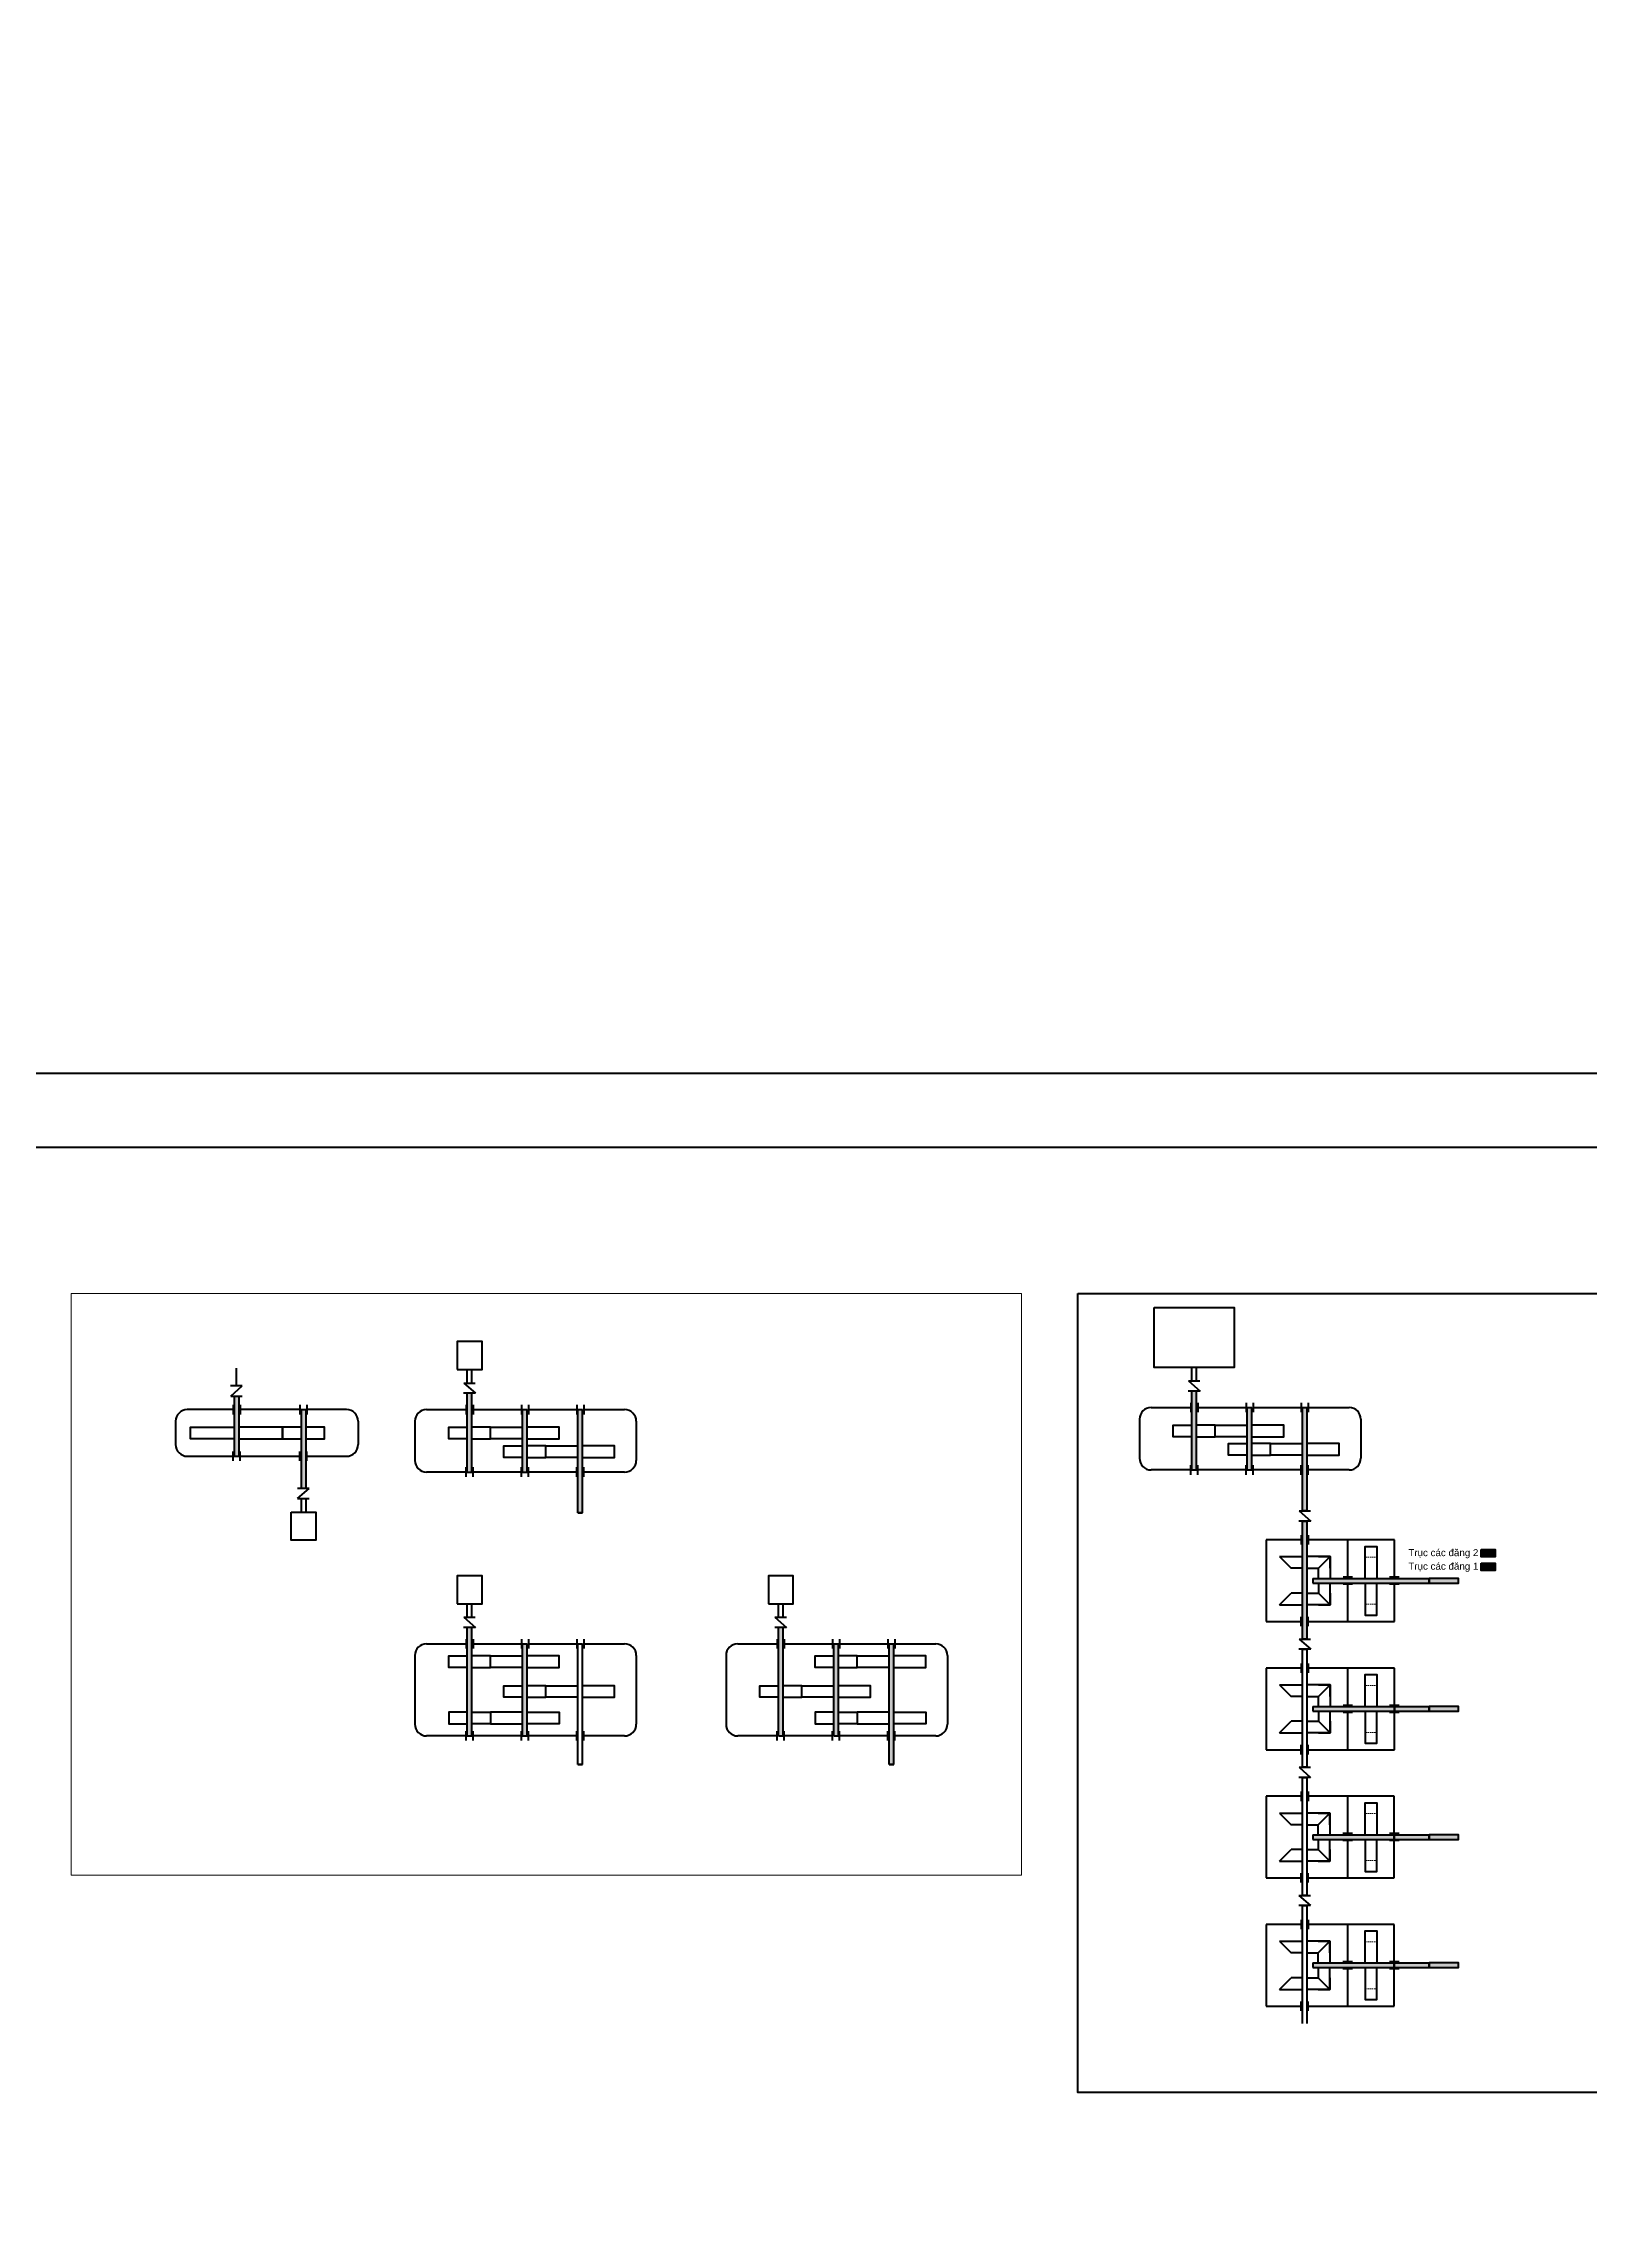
# Model space of a CAD drawing. Header units: millimetres. Extents: x -11382 to 23553, y -372 to 10786.
# Drawn here: x 1039 to 1703, y 2946 to 3882 of the extents above; entities that cross this region are included whole.
import ezdxf

# ---------------------------------------------------------------- set-up
doc = ezdxf.new("R2010")
doc.units = ezdxf.units.MM
doc.header["$LTSCALE"] = 0.2
doc.linetypes.add('HIDDEN', pattern=[9.525, 6.35, -3.175])
for name, color, linetype, lineweight in [('đướng nét đứt', 4, 'HIDDEN', 20), ('đường bao thấy', 7, 'Continuous', 40), ('đường kích thước', 90, 'Continuous', 15)]:
    doc.layers.add(name, color=color, linetype=linetype, lineweight=lineweight)
doc.styles.add('nhat3.5', font='arial.ttf', dxfattribs={"height": 3.5})

msp = doc.modelspace()

# ---------------------------------------------------------------- hatches: boundary and pattern name
at = {"layer": 'đường bao thấy', "ltscale": 0.5}
for color, points in [(256, [(1221.085, 3268.92), (1223.085, 3268.92), (1223.085, 3302.703), (1221.085, 3302.703)]), (256, [(1531.984, 3269.808), (1533.984, 3269.808), (1533.984, 3303.591), (1531.984, 3303.591)]), (256, [(1123.058, 3301.498), (1121.058, 3301.498), (1121.058, 3275.696), (1123.058, 3275.696)]), (256, [(1151.779, 3295.696), (1149.779, 3295.696), (1149.779, 3261.912), (1151.779, 3261.912)]), (256, [(1246.806, 3295.696), (1244.806, 3295.696), (1244.806, 3268.92), (1246.806, 3268.92)]), (256, [(1270.527, 3295.696), (1268.527, 3295.696), (1268.527, 3251.395), (1270.527, 3251.395)]), (256, [(1557.705, 3296.584), (1555.705, 3296.584), (1555.705, 3269.808), (1557.705, 3269.808)]), (256, [(1581.426, 3296.584), (1579.426, 3296.584), (1579.426, 3252.283), (1581.426, 3252.283)]), (256, [(1581.409, 3247.888), (1579.409, 3247.888), (1579.409, 3197.29), (1581.409, 3197.29)]), (1, [(1656.102, 3235.629), (1656.102, 3232.509), (1662.171, 3232.509), (1662.171, 3235.629)]), (256, [(1656.102, 3229.818), (1656.102, 3226.698), (1662.171, 3226.698), (1662.171, 3229.818)]), (256, [(1633.852, 3221.305), (1633.852, 3223.305), (1583.852, 3223.305), (1583.852, 3221.305)]), (1, [(1633.852, 3223.305), (1633.852, 3221.305), (1646.394, 3221.305), (1646.394, 3223.305)]), (256, [(1221.085, 3155.723), (1223.085, 3155.723), (1223.085, 3202.251), (1221.085, 3202.251)]), (256, [(1354.587, 3155.723), (1356.587, 3155.723), (1356.587, 3202.251), (1354.587, 3202.251)]), (256, [(1246.806, 3195.244), (1244.806, 3195.244), (1244.806, 3155.723), (1246.806, 3155.723)]), (256, [(1380.308, 3195.244), (1378.308, 3195.244), (1378.308, 3155.723), (1380.308, 3155.723)]), (256, [(1404.029, 3195.244), (1402.029, 3195.244), (1402.029, 3143.433), (1404.029, 3143.433)]), (256, [(1633.852, 3166.312), (1633.852, 3168.312), (1583.852, 3168.312), (1583.852, 3166.312)]), (1, [(1633.852, 3168.312), (1633.852, 3166.312), (1646.394, 3166.312), (1646.394, 3168.312)]), (256, [(1633.852, 3111.319), (1633.852, 3113.319), (1583.852, 3113.319), (1583.852, 3111.319)]), (1, [(1633.852, 3113.319), (1633.852, 3111.319), (1646.394, 3111.319), (1646.394, 3113.319)]), (256, [(1633.852, 3056.326), (1633.852, 3058.326), (1583.852, 3058.326), (1583.852, 3056.326)]), (1, [(1633.852, 3058.326), (1633.852, 3056.326), (1646.394, 3056.326), (1646.394, 3058.326)])]:
    msp.add_hatch(color=color, dxfattribs=at).paths.add_polyline_path(points)

# ---------------------------------------------------------------- linework, layer by layer
at = {"layer": 'đướng nét đứt', "color": 1, "ltscale": 0.5}
for p, q in [((1606.352, 3232.379), (1611.352, 3232.379)), ((1606.352, 3212.231), (1611.352, 3212.231)), ((1606.352, 3177.386), (1611.352, 3177.386)), ((1606.352, 3157.238), (1611.352, 3157.238)), ((1606.336, 3122.393), (1611.336, 3122.393)), ((1606.336, 3102.245), (1611.336, 3102.245)), ((1606.319, 3067.4), (1611.319, 3067.4)), ((1606.319, 3047.252), (1611.319, 3047.252))]:
    msp.add_line(p, q, dxfattribs=at)
at = {"layer": 'đường bao thấy', "ltscale": 0.5}
for p, q in [((1122.012, 3305.893), (1122.012, 3313.479)), ((1124.547, 3305.893), (1119.477, 3305.893)), ((1119.57, 3301.498), (1124.547, 3305.893)), ((1224.574, 3302.703), (1219.504, 3302.703)), ((1219.597, 3307.098), (1224.574, 3302.703)), ((1219.597, 3307.098), (1224.514, 3307.098)), ((1535.472, 3303.591), (1530.402, 3303.591)), ((1530.495, 3307.986), (1535.472, 3303.591)), ((1530.495, 3307.986), (1535.413, 3307.986)), ((1120.558, 3295.696), (1100.919, 3295.696)), ((1120.558, 3295.696), (1117.558, 3295.696)), ((1119.57, 3301.498), (1124.487, 3301.498)), ((1120.558, 3297.729), (1120.558, 3293.662)), ((1121.058, 3301.498), (1121.058, 3275.696)), ((1123.058, 3301.498), (1123.058, 3275.696)), ((1123.558, 3297.729), (1123.558, 3293.662)), ((1149.279, 3295.696), (1123.558, 3295.696)), ((1149.279, 3297.729), (1149.279, 3293.662)), ((1149.779, 3295.696), (1151.779, 3295.696)), ((1152.279, 3297.729), (1152.279, 3293.662)), ((1169.279, 3295.696), (1152.279, 3295.696)), ((1203.585, 3295.696), (1220.585, 3295.696)), ((1220.585, 3297.729), (1220.585, 3293.662)), ((1223.585, 3297.729), (1223.585, 3293.662)), ((1223.585, 3295.696), (1244.306, 3295.696)), ((1244.306, 3297.729), (1244.306, 3293.662)), ((1244.806, 3295.696), (1246.806, 3295.696)), ((1247.306, 3297.729), (1247.306, 3293.662)), ((1247.306, 3295.696), (1249.306, 3295.696)), ((1247.306, 3295.696), (1250.306, 3295.696)), ((1247.306, 3295.696), (1268.027, 3295.696)), ((1268.027, 3297.729), (1268.027, 3293.662)), ((1268.527, 3251.395), (1268.527, 3295.696)), ((1268.527, 3295.696), (1270.527, 3295.696)), ((1270.527, 3251.395), (1270.527, 3295.696)), ((1271.027, 3297.729), (1271.027, 3293.662)), ((1271.027, 3295.696), (1288.577, 3295.696)), ((1514.484, 3296.584), (1531.484, 3296.584)), ((1531.484, 3298.617), (1531.484, 3294.55)), ((1534.484, 3298.617), (1534.484, 3294.55)), ((1534.484, 3296.584), (1555.205, 3296.584)), ((1555.205, 3298.617), (1555.205, 3294.55)), ((1555.705, 3296.584), (1557.705, 3296.584)), ((1558.205, 3298.617), (1558.205, 3294.55)), ((1558.205, 3296.584), (1560.205, 3296.584)), ((1558.205, 3296.584), (1561.205, 3296.584)), ((1558.205, 3296.584), (1578.926, 3296.584)), ((1578.926, 3298.617), (1578.926, 3294.55)), ((1579.426, 3296.584), (1581.426, 3296.584)), ((1579.426, 3252.283), (1579.426, 3296.584)), ((1581.426, 3252.283), (1581.426, 3296.584)), ((1581.926, 3298.617), (1581.926, 3294.55)), ((1581.926, 3296.584), (1599.475, 3296.584)), ((1095.919, 3290.696), (1095.919, 3280.696)), ((1174.279, 3290.696), (1174.279, 3280.696)), ((1198.585, 3290.696), (1198.585, 3273.92)), ((1293.577, 3290.696), (1293.577, 3273.92)), ((1509.484, 3291.584), (1509.484, 3274.808)), ((1604.475, 3291.584), (1604.475, 3274.808)), ((1100.919, 3275.696), (1120.558, 3275.696)), ((1117.558, 3275.696), (1120.558, 3275.696)), ((1120.558, 3273.662), (1120.558, 3277.729)), ((1121.058, 3275.696), (1123.058, 3275.696)), ((1123.558, 3273.662), (1123.558, 3277.729)), ((1123.558, 3275.696), (1149.279, 3275.696)), ((1149.279, 3273.662), (1149.279, 3277.729)), ((1152.279, 3273.662), (1152.279, 3277.729)), ((1152.279, 3275.696), (1169.279, 3275.696)), ((1220.585, 3268.92), (1203.585, 3268.92)), ((1220.585, 3266.886), (1220.585, 3270.953)), ((1221.085, 3268.92), (1223.085, 3268.92)), ((1223.585, 3266.886), (1223.585, 3270.953)), ((1244.306, 3268.92), (1223.585, 3268.92)), ((1244.306, 3266.886), (1244.306, 3270.953)), ((1244.806, 3268.92), (1246.806, 3268.92)), ((1247.306, 3266.886), (1247.306, 3270.953)), ((1250.306, 3268.92), (1247.306, 3268.92)), ((1249.306, 3268.92), (1247.306, 3268.92)), ((1268.027, 3268.92), (1247.306, 3268.92)), ((1268.027, 3266.886), (1268.027, 3270.953)), ((1271.027, 3266.886), (1271.027, 3270.953)), ((1288.577, 3268.92), (1271.027, 3268.92)), ((1531.484, 3269.808), (1514.484, 3269.808)), ((1531.484, 3267.774), (1531.484, 3271.841)), ((1531.984, 3269.808), (1533.984, 3269.808)), ((1534.484, 3267.774), (1534.484, 3271.841)), ((1555.205, 3269.808), (1534.484, 3269.808)), ((1555.205, 3267.774), (1555.205, 3271.841)), ((1555.705, 3269.808), (1557.705, 3269.808)), ((1558.205, 3267.774), (1558.205, 3271.841)), ((1578.926, 3269.808), (1558.205, 3269.808)), ((1561.205, 3269.808), (1558.205, 3269.808)), ((1560.205, 3269.808), (1558.205, 3269.808)), ((1578.926, 3267.774), (1578.926, 3271.841)), ((1581.926, 3267.774), (1581.926, 3271.841)), ((1599.475, 3269.808), (1581.926, 3269.808)), ((1153.268, 3261.912), (1148.198, 3261.912)), ((1148.291, 3257.517), (1153.268, 3261.912)), ((1148.291, 3257.517), (1153.208, 3257.517)), ((1268.527, 3251.395), (1270.527, 3251.395)), ((1270.527, 3251.395), (1268.527, 3251.395)), ((1582.944, 3247.888), (1577.874, 3247.888)), ((1577.967, 3252.283), (1582.944, 3247.888)), ((1577.967, 3252.283), (1582.884, 3252.283)), ((1579.409, 3247.888), (1581.409, 3247.888)), ((1581.409, 3247.888), (1579.409, 3247.888)), ((1581.426, 3252.283), (1579.426, 3252.283)), ((1579.426, 3252.283), (1581.426, 3252.283)), ((1563.852, 3239.805), (1563.852, 3204.805)), ((1578.864, 3239.805), (1563.852, 3239.805)), ((1578.864, 3241.839), (1578.864, 3237.772)), ((1581.864, 3241.839), (1581.864, 3237.772)), ((1618.852, 3239.805), (1581.864, 3239.805)), ((1598.852, 3223.805), (1598.852, 3239.805)), ((1618.852, 3223.805), (1618.852, 3239.805)), ((1569.579, 3232.632), (1574.579, 3227.632)), ((1591.239, 3232.632), (1586.239, 3227.632)), ((1583.852, 3223.305), (1583.852, 3221.305)), ((1600.886, 3223.805), (1596.819, 3223.805)), ((1600.886, 3220.805), (1596.819, 3220.805)), ((1598.852, 3204.805), (1598.852, 3220.805)), ((1620.886, 3223.805), (1616.819, 3223.805)), ((1620.886, 3220.805), (1616.819, 3220.805)), ((1618.852, 3204.805), (1618.852, 3220.805)), ((1633.852, 3223.305), (1633.852, 3221.305)), ((1633.852, 3221.305), (1633.852, 3223.305)), ((1569.579, 3211.979), (1574.579, 3216.979)), ((1591.239, 3211.979), (1586.239, 3216.979)), ((1224.574, 3202.251), (1219.504, 3202.251)), ((1219.597, 3206.646), (1224.574, 3202.251)), ((1219.597, 3206.646), (1224.514, 3206.646)), ((1358.076, 3202.251), (1353.006, 3202.251)), ((1353.099, 3206.646), (1358.076, 3202.251)), ((1353.099, 3206.646), (1358.016, 3206.646)), ((1563.852, 3204.805), (1578.864, 3204.805)), ((1578.864, 3202.772), (1578.864, 3206.839)), ((1581.864, 3202.772), (1581.864, 3206.839)), ((1581.864, 3204.805), (1618.852, 3204.805)), ((1198.585, 3190.244), (1198.585, 3160.723)), ((1203.585, 3195.244), (1220.585, 3195.244)), ((1220.585, 3197.277), (1220.585, 3193.21)), ((1223.585, 3197.277), (1223.585, 3193.21)), ((1223.585, 3195.244), (1244.306, 3195.244)), ((1244.306, 3197.277), (1244.306, 3193.21)), ((1244.806, 3195.244), (1246.806, 3195.244)), ((1247.306, 3197.277), (1247.306, 3193.21)), ((1247.306, 3195.244), (1249.306, 3195.244)), ((1247.306, 3195.244), (1250.306, 3195.244)), ((1247.306, 3195.244), (1268.027, 3195.244)), ((1268.027, 3197.277), (1268.027, 3193.21)), ((1268.527, 3195.244), (1270.527, 3195.244)), ((1268.527, 3143.433), (1268.527, 3195.244)), ((1270.527, 3143.433), (1270.527, 3195.244)), ((1271.027, 3197.277), (1271.027, 3193.21)), ((1271.027, 3195.244), (1288.577, 3195.244)), ((1293.577, 3190.244), (1293.577, 3160.723)), ((1332.087, 3190.244), (1332.087, 3160.723)), ((1337.087, 3195.244), (1354.087, 3195.244)), ((1354.087, 3197.277), (1354.087, 3193.21)), ((1357.087, 3197.277), (1357.087, 3193.21)), ((1357.087, 3195.244), (1377.808, 3195.244)), ((1377.808, 3197.277), (1377.808, 3193.21)), ((1378.308, 3195.244), (1380.308, 3195.244)), ((1380.808, 3197.277), (1380.808, 3193.21)), ((1380.808, 3195.244), (1382.808, 3195.244)), ((1380.808, 3195.244), (1383.808, 3195.244)), ((1380.808, 3195.244), (1401.529, 3195.244)), ((1401.529, 3197.277), (1401.529, 3193.21)), ((1402.029, 3195.244), (1404.029, 3195.244)), ((1402.029, 3143.433), (1402.029, 3195.244)), ((1404.029, 3143.433), (1404.029, 3195.244)), ((1404.529, 3197.277), (1404.529, 3193.21)), ((1404.529, 3195.244), (1422.079, 3195.244)), ((1427.079, 3190.244), (1427.079, 3160.723)), ((1582.944, 3192.895), (1577.874, 3192.895)), ((1577.967, 3197.29), (1582.944, 3192.895)), ((1577.967, 3197.29), (1582.884, 3197.29)), ((1579.409, 3197.29), (1581.409, 3197.29)), ((1581.409, 3192.895), (1579.409, 3192.895)), ((1579.409, 3192.895), (1581.409, 3192.895)), ((1581.426, 3197.29), (1579.426, 3197.29)), ((1579.426, 3197.29), (1581.426, 3197.29)), ((1578.864, 3184.812), (1563.852, 3184.812)), ((1563.852, 3184.812), (1563.852, 3149.812)), ((1578.864, 3186.846), (1578.864, 3182.778)), ((1581.864, 3186.846), (1581.864, 3182.778)), ((1618.852, 3184.812), (1581.864, 3184.812)), ((1598.852, 3168.812), (1598.852, 3184.812)), ((1618.852, 3168.812), (1618.852, 3184.812)), ((1569.579, 3177.638), (1574.579, 3172.638)), ((1591.239, 3177.638), (1586.239, 3172.638)), ((1583.852, 3168.312), (1583.852, 3166.312)), ((1583.852, 3168.312), (1583.852, 3166.312)), ((1600.886, 3168.812), (1596.819, 3168.812)), ((1600.886, 3165.812), (1596.819, 3165.812)), ((1598.852, 3149.812), (1598.852, 3165.812)), ((1620.886, 3168.812), (1616.819, 3168.812)), ((1620.886, 3165.812), (1616.819, 3165.812)), ((1618.852, 3166.312), (1618.852, 3168.312)), ((1618.852, 3168.312), (1618.852, 3166.312)), ((1618.852, 3149.812), (1618.852, 3165.812)), ((1633.852, 3166.312), (1633.852, 3168.312)), ((1633.852, 3168.312), (1633.852, 3166.312)), ((1220.585, 3155.723), (1203.585, 3155.723)), ((1220.585, 3153.69), (1220.585, 3157.757)), ((1221.085, 3155.723), (1223.085, 3155.723)), ((1223.585, 3153.69), (1223.585, 3157.757)), ((1244.306, 3155.723), (1223.585, 3155.723)), ((1244.306, 3153.69), (1244.306, 3157.757)), ((1244.806, 3155.723), (1246.806, 3155.723)), ((1247.306, 3153.69), (1247.306, 3157.757)), ((1268.027, 3155.723), (1247.306, 3155.723)), ((1250.306, 3155.723), (1247.306, 3155.723)), ((1249.306, 3155.723), (1247.306, 3155.723)), ((1268.027, 3153.69), (1268.027, 3157.757)), ((1271.027, 3153.69), (1271.027, 3157.757)), ((1288.577, 3155.723), (1271.027, 3155.723)), ((1354.087, 3155.723), (1337.087, 3155.723)), ((1354.087, 3153.69), (1354.087, 3157.757)), ((1354.587, 3155.723), (1356.587, 3155.723)), ((1357.087, 3153.69), (1357.087, 3157.757)), ((1377.808, 3155.723), (1357.087, 3155.723)), ((1377.808, 3153.69), (1377.808, 3157.757)), ((1378.308, 3155.723), (1380.308, 3155.723)), ((1380.808, 3153.69), (1380.808, 3157.757)), ((1401.529, 3155.723), (1380.808, 3155.723)), ((1383.808, 3155.723), (1380.808, 3155.723)), ((1382.808, 3155.723), (1380.808, 3155.723)), ((1401.529, 3153.69), (1401.529, 3157.757)), ((1404.529, 3153.69), (1404.529, 3157.757)), ((1422.079, 3155.723), (1404.529, 3155.723)), ((1569.579, 3156.986), (1574.579, 3161.986)), ((1591.239, 3156.986), (1586.239, 3161.986)), ((1270.527, 3143.433), (1268.527, 3143.433)), ((1268.527, 3143.433), (1270.527, 3143.433)), ((1404.029, 3143.433), (1402.029, 3143.433)), ((1402.029, 3143.433), (1404.029, 3143.433)), ((1563.852, 3149.812), (1578.864, 3149.812)), ((1578.864, 3147.778), (1578.864, 3151.846)), ((1581.864, 3147.778), (1581.864, 3151.846)), ((1581.864, 3149.812), (1618.852, 3149.812)), ((1582.927, 3137.902), (1577.858, 3137.902)), ((1577.95, 3142.297), (1582.927, 3137.902)), ((1577.95, 3142.297), (1582.868, 3142.297)), ((1579.392, 3142.297), (1581.392, 3142.297)), ((1581.392, 3137.902), (1579.392, 3137.902)), ((1579.392, 3137.902), (1581.392, 3137.902)), ((1581.409, 3142.297), (1579.409, 3142.297)), ((1579.409, 3142.297), (1581.409, 3142.297)), ((1578.847, 3129.819), (1563.836, 3129.819)), ((1563.836, 3129.819), (1563.836, 3094.819)), ((1578.847, 3131.853), (1578.847, 3127.785)), ((1581.847, 3131.853), (1581.847, 3127.785)), ((1618.836, 3129.819), (1581.847, 3129.819)), ((1598.836, 3113.819), (1598.836, 3129.819)), ((1618.836, 3113.819), (1618.836, 3129.819)), ((1569.562, 3122.645), (1574.562, 3117.645)), ((1591.223, 3122.645), (1586.223, 3117.645)), ((1569.562, 3101.993), (1574.562, 3106.993)), ((1583.836, 3113.319), (1583.836, 3111.319)), ((1583.852, 3113.319), (1583.852, 3111.319)), ((1591.223, 3101.993), (1586.223, 3106.993)), ((1600.869, 3113.819), (1596.802, 3113.819)), ((1600.869, 3110.819), (1596.802, 3110.819)), ((1598.836, 3094.819), (1598.836, 3110.819)), ((1620.869, 3113.819), (1616.802, 3113.819)), ((1620.869, 3110.819), (1616.802, 3110.819)), ((1618.836, 3111.319), (1618.836, 3113.319)), ((1618.836, 3113.319), (1618.836, 3111.319)), ((1618.836, 3094.819), (1618.836, 3110.819)), ((1633.852, 3111.319), (1633.852, 3113.319)), ((1633.852, 3113.319), (1633.852, 3111.319)), ((1578.847, 3092.785), (1578.847, 3096.853)), ((1581.847, 3092.785), (1581.847, 3096.853)), ((1563.836, 3094.819), (1578.847, 3094.819)), ((1577.934, 3087.304), (1582.911, 3082.908)), ((1577.934, 3087.304), (1582.851, 3087.304)), ((1579.376, 3087.304), (1581.376, 3087.304)), ((1581.392, 3087.304), (1579.392, 3087.304)), ((1579.392, 3087.304), (1581.392, 3087.304)), ((1581.847, 3094.819), (1618.836, 3094.819)), ((1582.911, 3082.908), (1577.841, 3082.908)), ((1581.376, 3082.908), (1579.376, 3082.908)), ((1579.376, 3082.908), (1581.376, 3082.908)), ((1578.831, 3074.826), (1563.819, 3074.826)), ((1563.819, 3074.826), (1563.819, 3039.826)), ((1578.831, 3076.86), (1578.831, 3072.792)), ((1581.831, 3076.86), (1581.831, 3072.792)), ((1618.819, 3074.826), (1581.831, 3074.826)), ((1598.819, 3058.826), (1598.819, 3074.826)), ((1618.819, 3058.826), (1618.819, 3074.826)), ((1569.546, 3067.652), (1574.546, 3062.652)), ((1591.206, 3067.652), (1586.206, 3062.652)), ((1569.546, 3047), (1574.546, 3052)), ((1583.819, 3058.326), (1583.819, 3056.326)), ((1583.852, 3058.326), (1583.852, 3056.326)), ((1591.206, 3047), (1586.206, 3052)), ((1600.853, 3058.826), (1596.785, 3058.826)), ((1600.853, 3055.826), (1596.785, 3055.826)), ((1598.819, 3039.826), (1598.819, 3055.826)), ((1620.853, 3058.826), (1616.785, 3058.826)), ((1620.853, 3055.826), (1616.785, 3055.826)), ((1618.819, 3056.326), (1618.819, 3058.326)), ((1618.819, 3058.326), (1618.819, 3056.326)), ((1618.819, 3039.826), (1618.819, 3055.826)), ((1633.852, 3056.326), (1633.852, 3058.326)), ((1633.852, 3058.326), (1633.852, 3056.326)), ((1578.831, 3037.792), (1578.831, 3041.86)), ((1581.831, 3037.792), (1581.831, 3041.86)), ((1563.819, 3039.826), (1578.831, 3039.826)), ((1581.831, 3039.826), (1618.819, 3039.826))]:
    msp.add_line(p, q, dxfattribs=at)
at = {"layer": 'đường bao thấy'}
for p, q in [((1221.085, 3307.098), (1221.085, 3312.882)), ((1223.085, 3307.098), (1223.085, 3312.882)), ((1531.984, 3307.986), (1531.984, 3313.77)), ((1533.984, 3307.986), (1533.984, 3313.77)), ((1221.085, 3268.92), (1221.085, 3302.703)), ((1223.085, 3268.92), (1223.085, 3302.703)), ((1531.984, 3269.808), (1531.984, 3303.591)), ((1533.984, 3269.808), (1533.984, 3303.591)), ((1149.779, 3295.696), (1149.779, 3261.912)), ((1151.779, 3295.696), (1151.779, 3261.912)), ((1244.806, 3268.92), (1244.806, 3295.696)), ((1246.806, 3268.92), (1246.806, 3295.696)), ((1555.705, 3269.808), (1555.705, 3296.584)), ((1557.705, 3269.808), (1557.705, 3296.584)), ((1149.779, 3257.517), (1149.779, 3251.733)), ((1151.779, 3257.517), (1151.779, 3251.733)), ((1579.409, 3197.29), (1579.409, 3247.888)), ((1581.409, 3197.29), (1581.409, 3247.888)), ((1583.852, 3223.305), (1633.852, 3223.305)), ((1583.852, 3221.305), (1633.852, 3221.305)), ((1221.085, 3206.646), (1221.085, 3212.43)), ((1223.085, 3206.646), (1223.085, 3212.43)), ((1354.587, 3206.646), (1354.587, 3212.43)), ((1356.587, 3206.646), (1356.587, 3212.43)), ((1221.085, 3155.723), (1221.085, 3202.251)), ((1223.085, 3155.723), (1223.085, 3202.251)), ((1354.587, 3155.723), (1354.587, 3202.251)), ((1356.587, 3155.723), (1356.587, 3202.251)), ((1244.806, 3155.723), (1244.806, 3195.244)), ((1246.806, 3155.723), (1246.806, 3195.244)), ((1378.308, 3155.723), (1378.308, 3195.244)), ((1380.308, 3155.723), (1380.308, 3195.244)), ((1579.409, 3142.297), (1579.409, 3192.895)), ((1581.409, 3142.297), (1581.409, 3192.895)), ((1583.852, 3168.312), (1618.852, 3168.312)), ((1583.852, 3168.312), (1633.852, 3168.312)), ((1583.852, 3166.312), (1618.852, 3166.312)), ((1583.852, 3166.312), (1633.852, 3166.312)), ((1579.392, 3087.304), (1579.392, 3137.902)), ((1581.392, 3087.304), (1581.392, 3137.902)), ((1583.836, 3113.319), (1618.836, 3113.319)), ((1583.836, 3111.319), (1618.836, 3111.319)), ((1583.852, 3113.319), (1633.852, 3113.319)), ((1583.852, 3111.319), (1633.852, 3111.319)), ((1579.376, 3032.31), (1579.376, 3082.908)), ((1581.376, 3032.31), (1581.376, 3082.908)), ((1583.819, 3058.326), (1618.819, 3058.326)), ((1583.819, 3056.326), (1618.819, 3056.326)), ((1583.852, 3058.326), (1633.852, 3058.326)), ((1583.852, 3056.326), (1633.852, 3056.326))]:
    msp.add_line(p, q, dxfattribs=at)
at = {"layer": 'đường bao thấy', "ltscale": 0.5}
for points in [[(506.167, 5626.056), (2171.182, 5626.056), (2171.182, 3439.952), (506.167, 3439.952)], [(545.781, 3408.215), (3405.076, 3408.215), (3405.076, 1397.743), (545.781, 1397.743)], [(1482.979, 3345.541), (1794.851, 3345.541), (1794.851, 3002.772), (1482.979, 3002.772)], [(1515.859, 3339.552), (1550.109, 3339.552), (1550.109, 3313.77), (1515.859, 3313.77)], [(1216.745, 3312.882), (1227.425, 3312.882), (1227.425, 3324.86), (1216.745, 3324.86)], [(1145.439, 3251.733), (1156.119, 3251.733), (1156.119, 3239.756), (1145.439, 3239.756)], [(1656.102, 3235.629), (1662.171, 3235.629), (1662.171, 3232.509), (1656.102, 3232.509)], [(1656.102, 3229.818), (1662.171, 3229.818), (1662.171, 3226.698), (1656.102, 3226.698)], [(1216.745, 3212.43), (1227.425, 3212.43), (1227.425, 3224.408), (1216.745, 3224.408)], [(1350.247, 3212.43), (1360.927, 3212.43), (1360.927, 3224.408), (1350.247, 3224.408)], [(1633.852, 3221.305), (1646.394, 3221.305), (1646.394, 3223.305), (1633.852, 3223.305)], [(1633.852, 3166.312), (1646.394, 3166.312), (1646.394, 3168.312), (1633.852, 3168.312)], [(1633.852, 3111.319), (1646.394, 3111.319), (1646.394, 3113.319), (1633.852, 3113.319)], [(1633.852, 3056.326), (1646.394, 3056.326), (1646.394, 3058.326), (1633.852, 3058.326)]]:
    msp.add_lwpolyline(points, close=True, dxfattribs=at)
for points in [[(1121.058, 3283.196), (1102.337, 3283.196), (1102.337, 3288.196), (1121.058, 3288.196)], [(1123.058, 3283.196), (1141.779, 3283.196), (1141.779, 3288.196), (1123.058, 3288.196)], [(1149.779, 3288.196), (1141.779, 3288.196), (1141.779, 3283.196), (1149.779, 3283.196)], [(1151.779, 3283.196), (1159.779, 3283.196), (1159.779, 3288.196), (1151.779, 3288.196)], [(1221.085, 3283.196), (1213.085, 3283.196), (1213.085, 3288.196), (1221.085, 3288.196)], [(1223.085, 3283.196), (1231.085, 3283.196), (1231.085, 3288.196), (1223.085, 3288.196)], [(1244.806, 3283.196), (1231.085, 3283.196), (1231.085, 3288.196), (1244.806, 3288.196)], [(1246.806, 3283.196), (1260.527, 3283.196), (1260.527, 3288.196), (1246.806, 3288.196)], [(1531.984, 3284.084), (1523.984, 3284.084), (1523.984, 3289.084), (1531.984, 3289.084)], [(1533.984, 3284.084), (1541.984, 3284.084), (1541.984, 3289.084), (1533.984, 3289.084)], [(1555.705, 3284.084), (1541.984, 3284.084), (1541.984, 3289.084), (1555.705, 3289.084)], [(1557.705, 3284.084), (1571.426, 3284.084), (1571.426, 3289.084), (1557.705, 3289.084)], [(1244.806, 3275.227), (1236.806, 3275.227), (1236.806, 3280.227), (1244.806, 3280.227)], [(1246.806, 3275.227), (1254.806, 3275.227), (1254.806, 3280.227), (1246.806, 3280.227)], [(1268.527, 3275.227), (1254.806, 3275.227), (1254.806, 3280.227), (1268.527, 3280.227)], [(1270.527, 3275.227), (1284.248, 3275.227), (1284.248, 3280.227), (1270.527, 3280.227)], [(1555.705, 3276.115), (1547.705, 3276.115), (1547.705, 3281.115), (1555.705, 3281.115)], [(1557.705, 3276.115), (1565.705, 3276.115), (1565.705, 3281.115), (1557.705, 3281.115)], [(1579.426, 3276.115), (1565.705, 3276.115), (1565.705, 3281.115), (1579.426, 3281.115)], [(1581.426, 3276.115), (1595.147, 3276.115), (1595.147, 3281.115), (1581.426, 3281.115)], [(1606.352, 3223.305), (1606.352, 3237.026), (1611.352, 3237.026), (1611.352, 3223.305)], [(1569.579, 3232.632), (1579.409, 3232.632)], [(1579.409, 3227.632), (1574.579, 3227.632)], [(1591.239, 3227.632), (1591.239, 3232.632), (1581.409, 3232.632)], [(1581.409, 3227.632), (1586.239, 3227.632)], [(1586.239, 3232.632), (1591.239, 3232.632), (1591.239, 3223.305)], [(1586.239, 3223.305), (1586.239, 3227.632)], [(1586.239, 3221.305), (1586.239, 3216.979)], [(1586.239, 3211.979), (1591.239, 3211.979), (1591.239, 3221.305)], [(1606.352, 3221.305), (1606.352, 3207.584), (1611.352, 3207.584), (1611.352, 3221.305)], [(1569.579, 3211.979), (1579.409, 3211.979)], [(1579.409, 3216.979), (1574.579, 3216.979)], [(1581.409, 3216.979), (1586.239, 3216.979)], [(1591.239, 3216.979), (1591.239, 3211.979), (1581.409, 3211.979)], [(1221.085, 3185.128), (1213.085, 3185.128), (1213.085, 3190.128), (1221.085, 3190.128)], [(1223.085, 3185.128), (1231.085, 3185.128), (1231.085, 3190.128), (1223.085, 3190.128)], [(1244.806, 3185.128), (1231.085, 3185.128), (1231.085, 3190.128), (1244.806, 3190.128)], [(1246.806, 3185.128), (1260.527, 3185.128), (1260.527, 3190.128), (1246.806, 3190.128)], [(1378.308, 3185.128), (1370.308, 3185.128), (1370.308, 3190.128), (1378.308, 3190.128)], [(1380.308, 3185.128), (1388.308, 3185.128), (1388.308, 3190.128), (1380.308, 3190.128)], [(1402.029, 3185.128), (1388.308, 3185.128), (1388.308, 3190.128), (1402.029, 3190.128)], [(1404.029, 3185.128), (1417.75, 3185.128), (1417.75, 3190.128), (1404.029, 3190.128)], [(1606.352, 3168.312), (1606.352, 3182.033), (1611.352, 3182.033), (1611.352, 3168.312)], [(1244.806, 3172.275), (1236.806, 3172.275), (1236.806, 3177.275), (1244.806, 3177.275)], [(1246.806, 3172.275), (1254.806, 3172.275), (1254.806, 3177.275), (1246.806, 3177.275)], [(1268.527, 3172.275), (1254.806, 3172.275), (1254.806, 3177.275), (1268.527, 3177.275)], [(1270.527, 3172.275), (1284.248, 3172.275), (1284.248, 3177.275), (1270.527, 3177.275)], [(1354.587, 3172.275), (1346.587, 3172.275), (1346.587, 3177.275), (1354.587, 3177.275)], [(1356.587, 3172.275), (1364.587, 3172.275), (1364.587, 3177.275), (1356.587, 3177.275)], [(1378.308, 3172.275), (1364.587, 3172.275), (1364.587, 3177.275), (1378.308, 3177.275)], [(1380.308, 3172.275), (1394.029, 3172.275), (1394.029, 3177.275), (1380.308, 3177.275)], [(1569.579, 3177.638), (1579.409, 3177.638)], [(1579.409, 3172.638), (1574.579, 3172.638)], [(1591.239, 3172.638), (1591.239, 3177.638), (1581.409, 3177.638)], [(1581.409, 3172.638), (1586.239, 3172.638)], [(1586.239, 3177.638), (1591.239, 3177.638), (1591.239, 3168.312)], [(1586.239, 3168.312), (1586.239, 3172.638)], [(1221.085, 3165.839), (1213.085, 3165.839), (1213.085, 3160.839), (1221.085, 3160.839)], [(1223.085, 3165.839), (1231.085, 3165.839), (1231.085, 3160.839), (1223.085, 3160.839)], [(1244.806, 3165.839), (1231.085, 3165.839), (1231.085, 3160.839), (1244.806, 3160.839)], [(1246.806, 3165.839), (1260.527, 3165.839), (1260.527, 3160.839), (1246.806, 3160.839)], [(1378.308, 3165.839), (1370.308, 3165.839), (1370.308, 3160.839), (1378.308, 3160.839)], [(1380.308, 3165.839), (1388.308, 3165.839), (1388.308, 3160.839), (1380.308, 3160.839)], [(1402.029, 3165.839), (1388.308, 3165.839), (1388.308, 3160.839), (1402.029, 3160.839)], [(1404.029, 3165.839), (1417.75, 3165.839), (1417.75, 3160.839), (1404.029, 3160.839)], [(1586.239, 3166.312), (1586.239, 3161.986)], [(1586.239, 3156.986), (1591.239, 3156.986), (1591.239, 3166.312)], [(1606.352, 3166.312), (1606.352, 3152.591), (1611.352, 3152.591), (1611.352, 3166.312)], [(1569.579, 3156.986), (1579.409, 3156.986)], [(1579.409, 3161.986), (1574.579, 3161.986)], [(1581.409, 3161.986), (1586.239, 3161.986)], [(1591.239, 3161.986), (1591.239, 3156.986), (1581.409, 3156.986)], [(1606.336, 3113.319), (1606.336, 3127.04), (1611.336, 3127.04), (1611.336, 3113.319)], [(1569.562, 3122.645), (1579.392, 3122.645)], [(1579.392, 3117.645), (1574.562, 3117.645)], [(1591.223, 3117.645), (1591.223, 3122.645), (1581.392, 3122.645)], [(1581.392, 3117.645), (1586.223, 3117.645)], [(1586.223, 3122.645), (1591.223, 3122.645), (1591.223, 3113.319)], [(1586.223, 3113.319), (1586.223, 3117.645)], [(1579.392, 3106.993), (1574.562, 3106.993)], [(1581.392, 3106.993), (1586.223, 3106.993)], [(1591.223, 3106.993), (1591.223, 3101.993), (1581.392, 3101.993)], [(1586.223, 3111.319), (1586.223, 3106.993)], [(1586.223, 3101.993), (1591.223, 3101.993), (1591.223, 3111.319)], [(1606.336, 3111.319), (1606.336, 3097.598), (1611.336, 3097.598), (1611.336, 3111.319)], [(1569.562, 3101.993), (1579.392, 3101.993)], [(1606.319, 3058.326), (1606.319, 3072.047), (1611.319, 3072.047), (1611.319, 3058.326)], [(1569.546, 3067.652), (1579.376, 3067.652)], [(1579.376, 3062.652), (1574.546, 3062.652)], [(1591.206, 3062.652), (1591.206, 3067.652), (1581.376, 3067.652)], [(1581.376, 3062.652), (1586.206, 3062.652)], [(1586.206, 3067.652), (1591.206, 3067.652), (1591.206, 3058.326)], [(1586.206, 3058.326), (1586.206, 3062.652)], [(1579.376, 3052), (1574.546, 3052)], [(1581.376, 3052), (1586.206, 3052)], [(1591.206, 3052), (1591.206, 3047), (1581.376, 3047)], [(1586.206, 3056.326), (1586.206, 3052)], [(1586.206, 3047), (1591.206, 3047), (1591.206, 3056.326)], [(1606.319, 3056.326), (1606.319, 3042.605), (1611.319, 3042.605), (1611.319, 3056.326)], [(1569.546, 3047), (1579.376, 3047)]]:
    msp.add_lwpolyline(points, dxfattribs=at)
for centre, start, end in [((1100.919, 3290.696), 90, 180), ((1169.279, 3290.696), 0, 90), ((1203.585, 3290.696), 90, 180), ((1288.577, 3290.696), 0, 90), ((1514.484, 3291.584), 90, 180), ((1599.475, 3291.584), 0, 90), ((1100.919, 3280.696), 180, 270), ((1169.279, 3280.696), 270, 0), ((1514.484, 3274.808), 180, 270), ((1599.475, 3274.808), 270, 0), ((1203.585, 3273.92), 180, 270), ((1288.577, 3273.92), 270, 0), ((1203.585, 3190.244), 90, 180), ((1288.577, 3190.244), 0, 90), ((1337.087, 3190.244), 90, 180), ((1422.079, 3190.244), 0, 90), ((1203.585, 3160.723), 180, 270), ((1288.577, 3160.723), 270, 0), ((1337.087, 3160.723), 180, 270), ((1422.079, 3160.723), 270, 0)]:
    msp.add_arc(centre, 5, start, end, dxfattribs=at)
at = {"layer": 'đường kích thước', "ltscale": 0.5}
msp.add_lwpolyline([(1051.067, 3345.541), (1458.841, 3345.541), (1458.841, 3095.938), (1051.067, 3095.938)], close=True, dxfattribs=at)

# ---------------------------------------------------------------- texts
at = {"layer": 'đường bao thấy', "ltscale": 0.5, "char_height": 3, "width": 33.35537, "attachment_point": 1, "style": 'nhat3.5'}
for s, insert in [('Trục các đăng 2 ', (1624.854, 3235.834)), ('Trục các đăng 1 ', (1624.854, 3230.024))]:
    msp.add_mtext(s, dxfattribs=dict(at, insert=insert))

doc.saveas('drawing.dxf')
